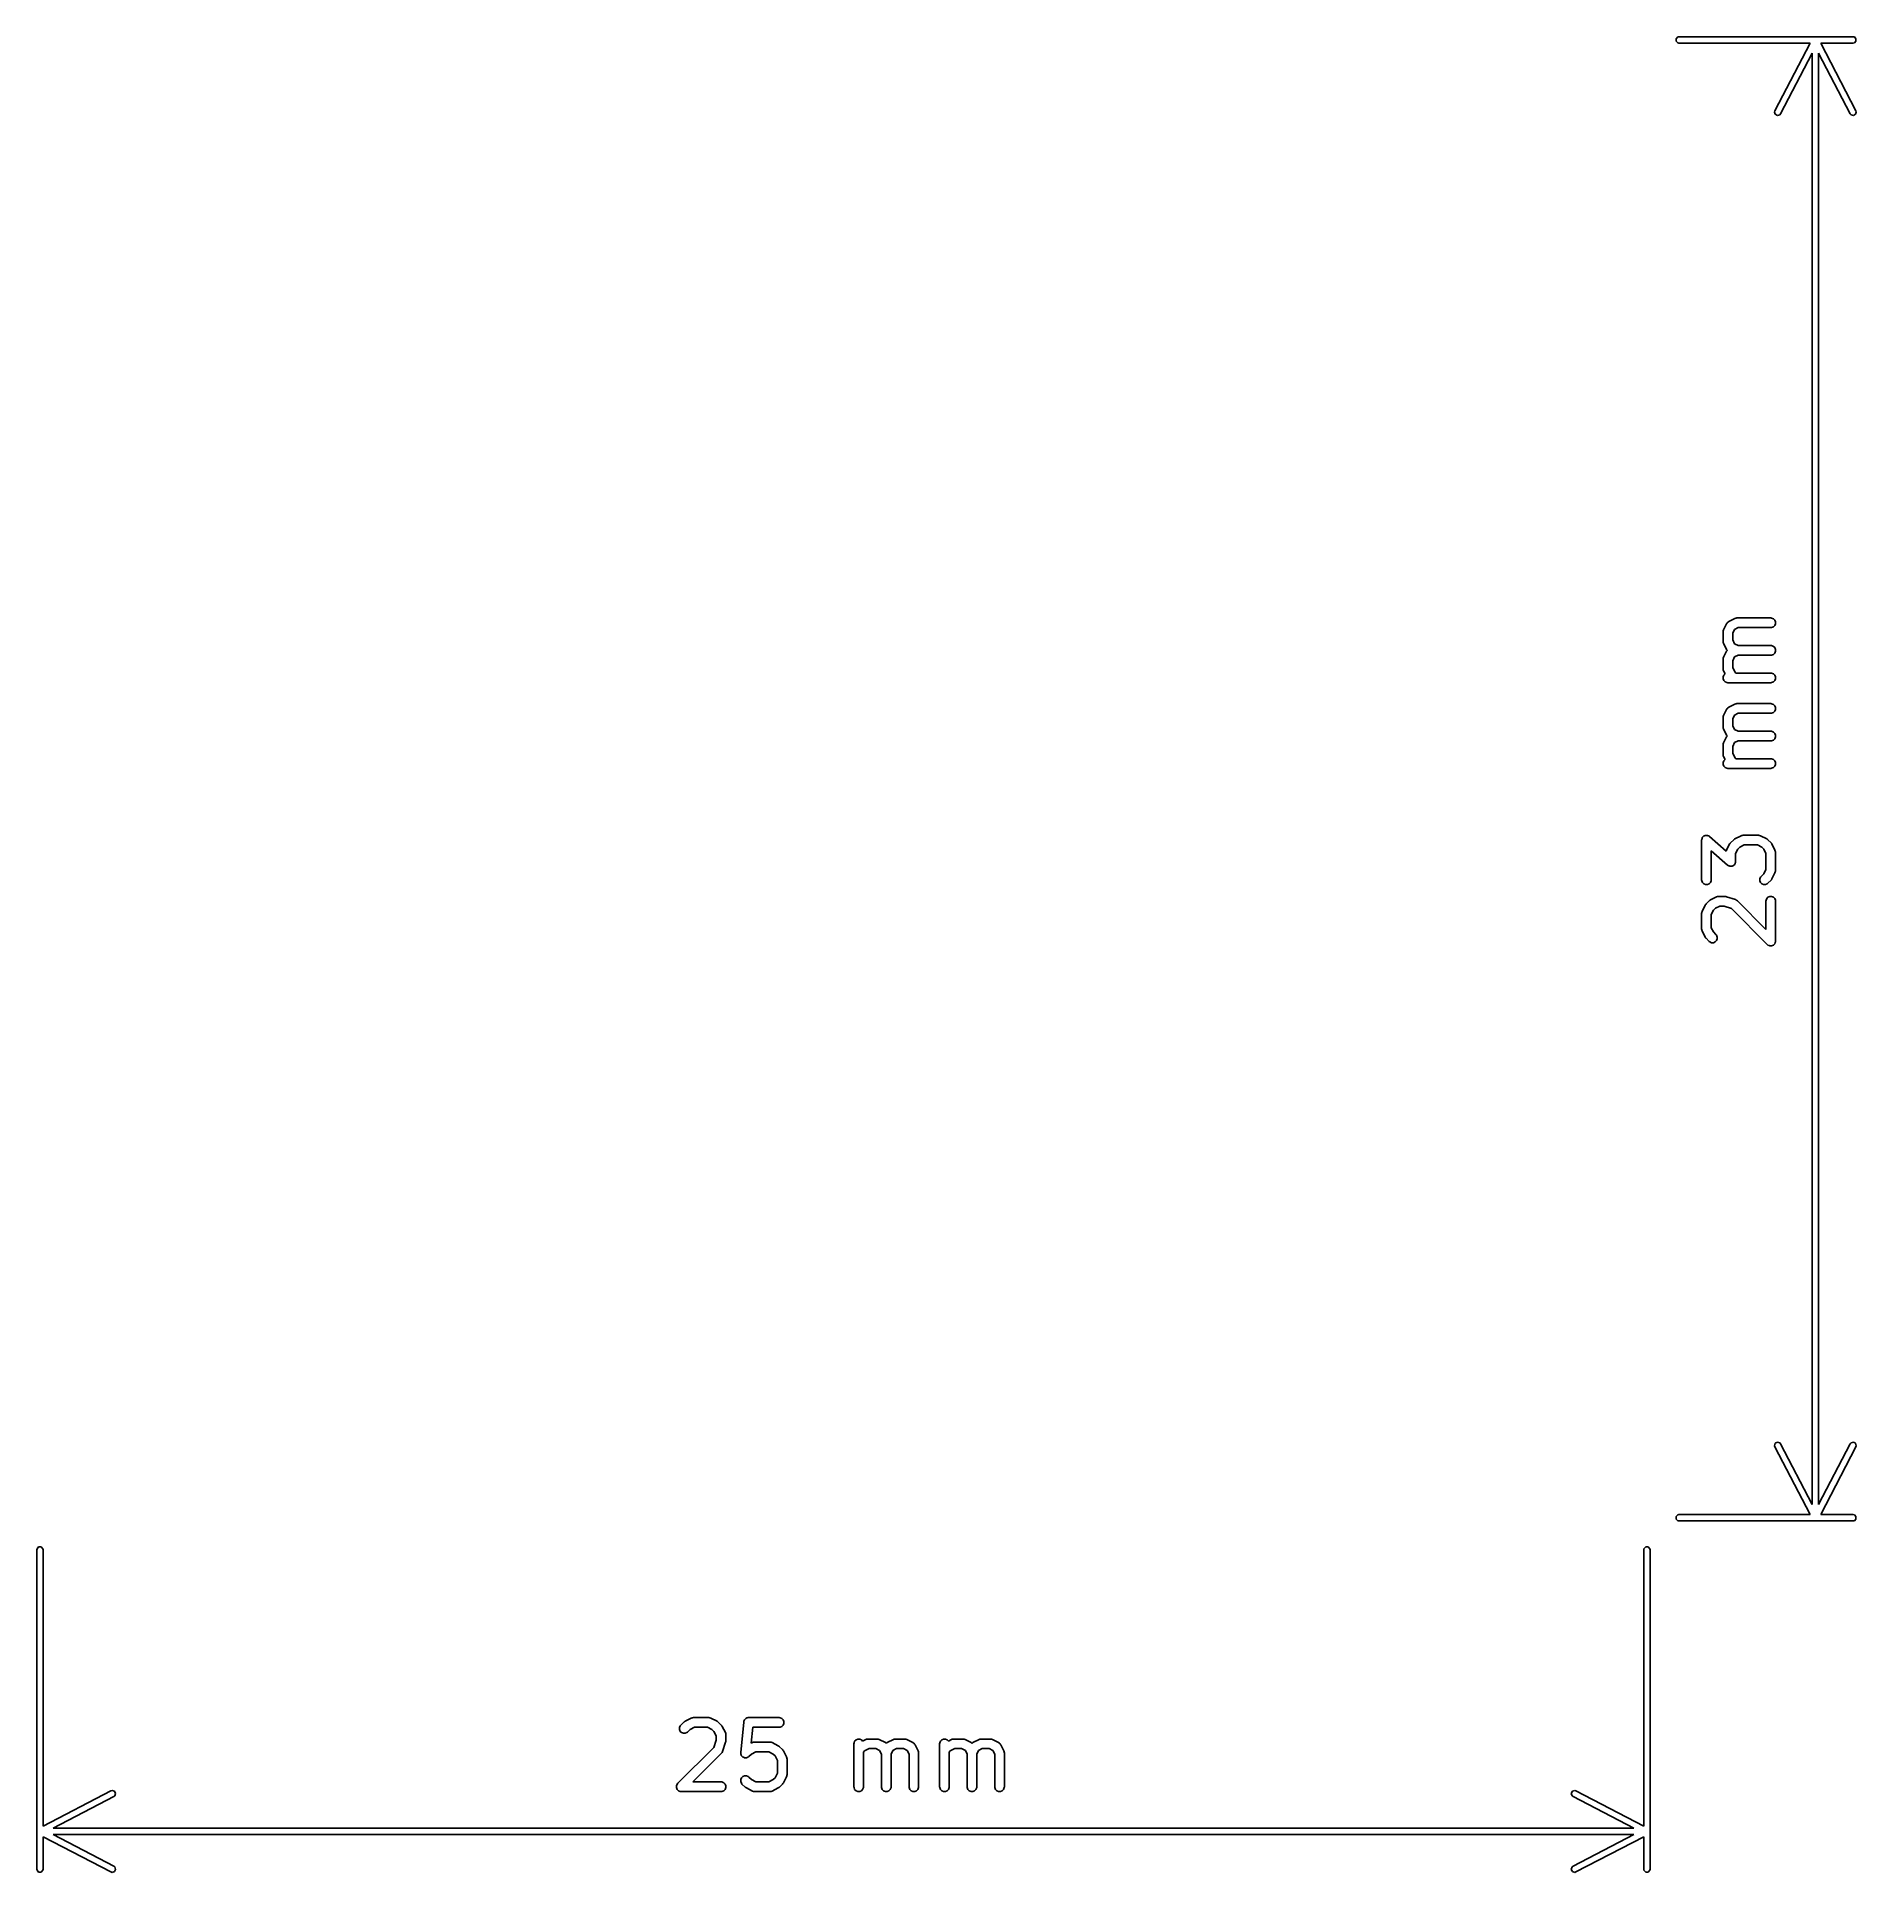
# Model space of a CAD drawing. Extents: x -0.21 to 0.91, y -0.24 to 0.89.
import ezdxf

# ---------------------------------------------------------------- set-up
doc = ezdxf.new("R2010")
doc.units = 0
doc.header["$MEASUREMENT"] = 0
doc.layers.add('BLACK', color=7, linetype='CONTINUOUS')

msp = doc.modelspace()

# ---------------------------------------------------------------- linework, layer by layer
at = {"layer": 'BLACK', "linetype": 'CONTINUOUS'}
for p, q in [((0.7962, 0.8838), (0.7973, 0.8849)), ((0.7962, 0.8823), (0.7962, 0.8838)), ((0.7973, 0.8813), (0.7962, 0.8823)), ((0.7973, 0.8849), (0.798, 0.885)), ((0.798, 0.8811), (0.7973, 0.8813)), ((0.798, 0.885), (0.9046, 0.885)), ((0.8783, 0.8811), (0.798, 0.8811)), ((0.8567, 0.8396), (0.8783, 0.8811)), ((0.9046, 0.8811), (0.8848, 0.8811)), ((0.8848, 0.8811), (0.9064, 0.8396)), ((0.9046, 0.885), (0.9054, 0.8849)), ((0.9054, 0.8813), (0.9046, 0.8811)), ((0.9054, 0.8849), (0.9064, 0.8838)), ((0.9064, 0.8823), (0.9054, 0.8813)), ((0.9064, 0.8838), (0.9064, 0.8823)), ((0.8796, 0.875), (0.8602, 0.8378)), ((0.8796, -0.0144), (0.8796, 0.875)), ((0.9029, 0.8378), (0.8835, 0.875)), ((0.8835, 0.875), (0.8835, -0.0144)), ((0.8565, 0.8389), (0.8567, 0.8396)), ((0.8569, 0.8375), (0.8565, 0.8389)), ((0.8583, 0.8368), (0.8569, 0.8375)), ((0.8597, 0.8372), (0.8583, 0.8368)), ((0.8602, 0.8378), (0.8597, 0.8372)), ((0.9034, 0.8372), (0.9029, 0.8378)), ((0.9048, 0.8368), (0.9034, 0.8372)), ((0.9061, 0.8375), (0.9048, 0.8368)), ((0.9066, 0.8389), (0.9061, 0.8375)), ((0.9064, 0.8396), (0.9066, 0.8389)), ((0.8322, 0.5286), (0.8328, 0.5288)), ((0.8328, 0.5288), (0.8329, 0.5288)), ((0.8329, 0.5288), (0.833, 0.5288)), ((0.833, 0.5288), (0.8335, 0.5289)), ((0.8335, 0.5289), (0.8542, 0.5289)), ((0.8542, 0.5289), (0.8547, 0.5288)), ((0.8547, 0.5288), (0.8558, 0.5284)), ((0.825, 0.5209), (0.8251, 0.521)), ((0.825, 0.5203), (0.825, 0.5209)), ((0.825, 0.5147), (0.825, 0.5203)), ((0.8251, 0.5211), (0.8253, 0.5216)), ((0.8251, 0.521), (0.8251, 0.5211)), ((0.8253, 0.5216), (0.8272, 0.5254)), ((0.8272, 0.5255), (0.8273, 0.5256)), ((0.8272, 0.5254), (0.8272, 0.5255)), ((0.8272, 0.5255), (0.8272, 0.5255)), ((0.8273, 0.5256), (0.8275, 0.5259)), ((0.8275, 0.5259), (0.8277, 0.5261)), ((0.8277, 0.5261), (0.828, 0.5264)), ((0.828, 0.5264), (0.8283, 0.5266)), ((0.8283, 0.5266), (0.8283, 0.5266)), ((0.8283, 0.5266), (0.8284, 0.5266)), ((0.8284, 0.5266), (0.8285, 0.5267)), ((0.8285, 0.5267), (0.8322, 0.5286)), ((0.832, 0.5219), (0.8309, 0.5196)), ((0.8309, 0.5196), (0.8309, 0.5154)), ((0.8342, 0.523), (0.832, 0.5219)), ((0.8542, 0.523), (0.8342, 0.523)), ((0.8547, 0.523), (0.8542, 0.523)), ((0.8558, 0.5235), (0.8547, 0.523)), ((0.8558, 0.5284), (0.8566, 0.5276)), ((0.8566, 0.5243), (0.8558, 0.5235)), ((0.8566, 0.5276), (0.8571, 0.5265)), ((0.8571, 0.5254), (0.8566, 0.5243)), ((0.8571, 0.5265), (0.8571, 0.5254)), ((0.825, 0.5141), (0.825, 0.5147)), ((0.8251, 0.514), (0.825, 0.5141)), ((0.8251, 0.5139), (0.8251, 0.514)), ((0.8253, 0.5134), (0.8251, 0.5139)), ((0.8272, 0.5096), (0.8253, 0.5134)), ((0.8253, 0.5048), (0.8272, 0.5085)), ((0.8272, 0.5095), (0.8272, 0.5096)), ((0.8273, 0.5094), (0.8272, 0.5095)), ((0.8272, 0.5095), (0.8272, 0.5095)), ((0.8272, 0.5086), (0.8273, 0.5087)), ((0.8272, 0.5085), (0.8272, 0.5086)), ((0.8272, 0.5086), (0.8272, 0.5086)), ((0.8275, 0.5091), (0.8273, 0.5094)), ((0.8273, 0.5087), (0.8275, 0.509)), ((0.8275, 0.509), (0.8275, 0.5091)), ((0.8275, 0.5091), (0.8275, 0.5091)), ((0.8309, 0.5154), (0.832, 0.5131)), ((0.832, 0.5131), (0.8342, 0.512)), ((0.8342, 0.512), (0.8542, 0.512)), ((0.8542, 0.512), (0.8547, 0.512)), ((0.8547, 0.5062), (0.8542, 0.5061)), ((0.8547, 0.512), (0.8558, 0.5115)), ((0.8558, 0.5066), (0.8547, 0.5062)), ((0.8558, 0.5115), (0.8566, 0.5107)), ((0.8566, 0.5074), (0.8558, 0.5066)), ((0.8566, 0.5107), (0.8571, 0.5096)), ((0.8571, 0.5085), (0.8566, 0.5074)), ((0.8571, 0.5096), (0.8571, 0.5085)), ((0.825, 0.504), (0.8251, 0.5041)), ((0.825, 0.5034), (0.825, 0.504)), ((0.825, 0.4978), (0.825, 0.5034)), ((0.825, 0.4972), (0.825, 0.4978)), ((0.8251, 0.4971), (0.825, 0.4972)), ((0.8251, 0.5042), (0.8253, 0.5048)), ((0.8251, 0.5041), (0.8251, 0.5042)), ((0.8251, 0.497), (0.8251, 0.4971)), ((0.8253, 0.4965), (0.8251, 0.497)), ((0.8262, 0.4946), (0.8253, 0.4965)), ((0.832, 0.505), (0.8309, 0.5027)), ((0.8309, 0.5027), (0.8309, 0.4985)), ((0.8309, 0.4985), (0.8322, 0.4958)), ((0.8342, 0.5061), (0.832, 0.505)), ((0.8322, 0.4958), (0.8329, 0.4951)), ((0.8329, 0.4951), (0.8542, 0.4951)), ((0.8542, 0.5061), (0.8342, 0.5061)), ((0.8542, 0.4951), (0.8547, 0.4951)), ((0.8547, 0.4951), (0.8558, 0.4946)), ((0.825, 0.4928), (0.8255, 0.4938)), ((0.825, 0.4916), (0.825, 0.4928)), ((0.8255, 0.4905), (0.825, 0.4916)), ((0.8255, 0.4938), (0.8262, 0.4946)), ((0.8263, 0.4897), (0.8255, 0.4905)), ((0.8273, 0.4893), (0.8263, 0.4897)), ((0.8279, 0.4892), (0.8273, 0.4893)), ((0.8542, 0.4892), (0.8279, 0.4892)), ((0.8547, 0.4893), (0.8542, 0.4892)), ((0.8558, 0.4897), (0.8547, 0.4893)), ((0.8558, 0.4946), (0.8566, 0.4938)), ((0.8566, 0.4905), (0.8558, 0.4897)), ((0.8566, 0.4938), (0.8571, 0.4928)), ((0.8571, 0.4916), (0.8566, 0.4905)), ((0.8571, 0.4928), (0.8571, 0.4916)), ((0.8253, 0.4691), (0.8272, 0.4729)), ((0.8272, 0.473), (0.8273, 0.4731)), ((0.8272, 0.4729), (0.8272, 0.473)), ((0.8272, 0.473), (0.8272, 0.473)), ((0.8273, 0.4731), (0.8275, 0.4734)), ((0.8275, 0.4734), (0.8277, 0.4736)), ((0.8277, 0.4736), (0.828, 0.4739)), ((0.828, 0.4739), (0.8283, 0.4741)), ((0.8283, 0.4741), (0.8283, 0.4741)), ((0.8283, 0.4741), (0.8284, 0.4741)), ((0.8284, 0.4741), (0.8285, 0.4742)), ((0.8285, 0.4742), (0.8322, 0.4761)), ((0.8322, 0.4761), (0.8328, 0.4763)), ((0.8328, 0.4763), (0.8329, 0.4763)), ((0.8329, 0.4763), (0.833, 0.4763)), ((0.833, 0.4763), (0.8335, 0.4764)), ((0.8335, 0.4764), (0.8542, 0.4764)), ((0.8542, 0.4764), (0.8547, 0.4763)), ((0.8547, 0.4763), (0.8558, 0.4759)), ((0.8558, 0.4759), (0.8566, 0.4751)), ((0.8566, 0.4751), (0.8571, 0.474)), ((0.8571, 0.4729), (0.8566, 0.4718)), ((0.8571, 0.474), (0.8571, 0.4729)), ((0.825, 0.4684), (0.8251, 0.4685)), ((0.825, 0.4678), (0.825, 0.4684)), ((0.825, 0.4622), (0.825, 0.4678)), ((0.825, 0.4616), (0.825, 0.4622)), ((0.8251, 0.4615), (0.825, 0.4616)), ((0.8251, 0.4686), (0.8253, 0.4691)), ((0.8251, 0.4685), (0.8251, 0.4686)), ((0.8251, 0.4614), (0.8251, 0.4615)), ((0.8253, 0.4609), (0.8251, 0.4614)), ((0.832, 0.4694), (0.8309, 0.4671)), ((0.8309, 0.4671), (0.8309, 0.4629)), ((0.8309, 0.4629), (0.832, 0.4606)), ((0.8342, 0.4705), (0.832, 0.4694)), ((0.8542, 0.4705), (0.8342, 0.4705)), ((0.8547, 0.4705), (0.8542, 0.4705)), ((0.8558, 0.471), (0.8547, 0.4705)), ((0.8566, 0.4718), (0.8558, 0.471)), ((0.825, 0.4515), (0.8251, 0.4516)), ((0.825, 0.4509), (0.825, 0.4515)), ((0.825, 0.4453), (0.825, 0.4509)), ((0.8251, 0.4517), (0.8253, 0.4523)), ((0.8251, 0.4516), (0.8251, 0.4517)), ((0.8272, 0.4571), (0.8253, 0.4609)), ((0.8253, 0.4523), (0.8272, 0.456)), ((0.8272, 0.457), (0.8272, 0.4571)), ((0.8273, 0.4569), (0.8272, 0.457)), ((0.8272, 0.457), (0.8272, 0.457)), ((0.8272, 0.4561), (0.8273, 0.4562)), ((0.8272, 0.456), (0.8272, 0.4561)), ((0.8272, 0.4561), (0.8272, 0.4561)), ((0.8275, 0.4566), (0.8273, 0.4569)), ((0.8273, 0.4562), (0.8275, 0.4565)), ((0.8275, 0.4565), (0.8275, 0.4566)), ((0.8275, 0.4566), (0.8275, 0.4566)), ((0.832, 0.4525), (0.8309, 0.4502)), ((0.8309, 0.4502), (0.8309, 0.446)), ((0.832, 0.4606), (0.8342, 0.4595)), ((0.8342, 0.4536), (0.832, 0.4525)), ((0.8342, 0.4595), (0.8542, 0.4595)), ((0.8542, 0.4536), (0.8342, 0.4536)), ((0.8542, 0.4595), (0.8547, 0.4595)), ((0.8547, 0.4537), (0.8542, 0.4536)), ((0.8547, 0.4595), (0.8558, 0.459)), ((0.8558, 0.4541), (0.8547, 0.4537)), ((0.8558, 0.459), (0.8566, 0.4582)), ((0.8566, 0.4549), (0.8558, 0.4541)), ((0.8566, 0.4582), (0.8571, 0.4571)), ((0.8571, 0.456), (0.8566, 0.4549)), ((0.8571, 0.4571), (0.8571, 0.456)), ((0.825, 0.4447), (0.825, 0.4453)), ((0.8251, 0.4446), (0.825, 0.4447)), ((0.825, 0.4403), (0.8255, 0.4413)), ((0.825, 0.4391), (0.825, 0.4403)), ((0.8255, 0.438), (0.825, 0.4391)), ((0.8251, 0.4445), (0.8251, 0.4446)), ((0.8253, 0.444), (0.8251, 0.4445)), ((0.8262, 0.4421), (0.8253, 0.444)), ((0.8255, 0.4413), (0.8262, 0.4421)), ((0.8309, 0.446), (0.8322, 0.4433)), ((0.8322, 0.4433), (0.8329, 0.4426)), ((0.8329, 0.4426), (0.8542, 0.4426)), ((0.8542, 0.4426), (0.8547, 0.4426)), ((0.8547, 0.4426), (0.8558, 0.4421)), ((0.8558, 0.4421), (0.8566, 0.4413)), ((0.8566, 0.4413), (0.8571, 0.4403)), ((0.8571, 0.4391), (0.8566, 0.438)), ((0.8571, 0.4403), (0.8571, 0.4391)), ((0.8263, 0.4372), (0.8255, 0.438)), ((0.8273, 0.4368), (0.8263, 0.4372)), ((0.8279, 0.4367), (0.8273, 0.4368)), ((0.8542, 0.4367), (0.8279, 0.4367)), ((0.8547, 0.4368), (0.8542, 0.4367)), ((0.8558, 0.4372), (0.8547, 0.4368)), ((0.8566, 0.438), (0.8558, 0.4372)), ((0.8119, 0.3934), (0.8121, 0.3938)), ((0.8121, 0.3938), (0.8122, 0.3943)), ((0.8122, 0.3943), (0.8123, 0.3944)), ((0.8123, 0.3945), (0.8127, 0.3948)), ((0.8123, 0.3944), (0.8123, 0.3945)), ((0.8127, 0.3948), (0.813, 0.3952)), ((0.813, 0.3952), (0.8131, 0.3952)), ((0.8131, 0.3952), (0.8132, 0.3953)), ((0.8132, 0.3953), (0.8136, 0.3955)), ((0.8136, 0.3955), (0.814, 0.3957)), ((0.814, 0.3957), (0.8141, 0.3957)), ((0.8141, 0.3957), (0.8142, 0.3957)), ((0.8142, 0.3957), (0.8147, 0.3957)), ((0.8147, 0.3957), (0.8152, 0.3957)), ((0.8152, 0.3957), (0.8153, 0.3957)), ((0.8153, 0.3957), (0.8154, 0.3957)), ((0.8154, 0.3957), (0.8158, 0.3955)), ((0.8158, 0.3955), (0.8163, 0.3954)), ((0.8163, 0.3954), (0.8164, 0.3953)), ((0.8164, 0.3953), (0.8164, 0.3953)), ((0.8164, 0.3953), (0.8165, 0.3952)), ((0.8165, 0.3952), (0.8167, 0.395)), ((0.8167, 0.395), (0.8269, 0.3861)), ((0.8322, 0.3936), (0.836, 0.3955)), ((0.836, 0.3955), (0.8365, 0.3957)), ((0.8365, 0.3957), (0.8366, 0.3957)), ((0.8366, 0.3957), (0.8367, 0.3957)), ((0.8367, 0.3957), (0.8373, 0.3958)), ((0.8373, 0.3958), (0.8467, 0.3958)), ((0.8467, 0.3958), (0.8472, 0.3957)), ((0.8472, 0.3957), (0.8473, 0.3957)), ((0.8473, 0.3957), (0.8474, 0.3957)), ((0.8474, 0.3957), (0.848, 0.3955)), ((0.848, 0.3955), (0.8517, 0.3936)), ((0.8118, 0.3928), (0.8119, 0.3931)), ((0.8118, 0.3684), (0.8118, 0.3928)), ((0.8119, 0.3933), (0.8119, 0.3934)), ((0.8119, 0.3932), (0.8119, 0.3933)), ((0.8119, 0.3931), (0.8119, 0.3932)), ((0.8278, 0.3775), (0.8177, 0.3863)), ((0.8177, 0.3863), (0.8177, 0.3684)), ((0.8269, 0.3861), (0.8272, 0.3866)), ((0.8272, 0.3866), (0.829, 0.3904)), ((0.829, 0.3904), (0.8292, 0.3906)), ((0.8292, 0.3907), (0.8293, 0.3908)), ((0.8292, 0.3906), (0.8292, 0.3907)), ((0.8293, 0.3908), (0.8293, 0.3909)), ((0.8293, 0.3909), (0.8294, 0.3909)), ((0.8294, 0.3909), (0.8296, 0.3912)), ((0.8296, 0.3912), (0.8315, 0.393)), ((0.8315, 0.393), (0.8317, 0.3932)), ((0.8317, 0.3932), (0.8317, 0.3933)), ((0.8317, 0.3933), (0.8318, 0.3933)), ((0.8318, 0.3933), (0.8319, 0.3934)), ((0.8319, 0.3934), (0.832, 0.3934)), ((0.832, 0.3934), (0.8322, 0.3936)), ((0.8341, 0.3873), (0.8327, 0.3846)), ((0.8327, 0.3846), (0.8327, 0.3797)), ((0.8353, 0.3885), (0.8341, 0.3873)), ((0.838, 0.3899), (0.8353, 0.3885)), ((0.846, 0.3899), (0.838, 0.3899)), ((0.8487, 0.3885), (0.846, 0.3899)), ((0.8499, 0.3873), (0.8487, 0.3885)), ((0.8512, 0.3846), (0.8499, 0.3873)), ((0.8512, 0.3748), (0.8512, 0.3846)), ((0.8517, 0.3936), (0.852, 0.3934)), ((0.852, 0.3934), (0.8521, 0.3934)), ((0.8521, 0.3934), (0.8521, 0.3933)), ((0.8521, 0.3933), (0.8522, 0.3933)), ((0.8522, 0.3933), (0.8523, 0.3932)), ((0.8523, 0.3932), (0.8525, 0.393)), ((0.8525, 0.393), (0.8544, 0.3912)), ((0.8544, 0.3912), (0.8546, 0.3909)), ((0.8546, 0.3909), (0.8546, 0.3909)), ((0.8546, 0.3909), (0.8547, 0.3908)), ((0.8547, 0.3908), (0.8547, 0.3907)), ((0.8547, 0.3907), (0.8548, 0.3906)), ((0.8548, 0.3906), (0.8549, 0.3904)), ((0.8549, 0.3904), (0.8568, 0.3866)), ((0.8568, 0.3866), (0.857, 0.3861)), ((0.857, 0.3861), (0.857, 0.386)), ((0.857, 0.386), (0.8571, 0.3859)), ((0.8571, 0.3859), (0.8571, 0.3853)), ((0.8571, 0.3853), (0.8571, 0.3741)), ((0.8281, 0.3773), (0.8278, 0.3775)), ((0.8282, 0.3772), (0.8281, 0.3773)), ((0.8283, 0.3771), (0.8282, 0.3772)), ((0.8282, 0.3772), (0.8282, 0.3772)), ((0.8288, 0.377), (0.8283, 0.3771)), ((0.8292, 0.3768), (0.8288, 0.377)), ((0.8293, 0.3768), (0.8292, 0.3768)), ((0.8294, 0.3768), (0.8293, 0.3768)), ((0.8299, 0.3768), (0.8294, 0.3768)), ((0.8304, 0.3768), (0.8299, 0.3768)), ((0.8305, 0.3768), (0.8304, 0.3768)), ((0.8306, 0.3768), (0.8305, 0.3768)), ((0.831, 0.3771), (0.8306, 0.3768)), ((0.8314, 0.3772), (0.831, 0.3771)), ((0.8315, 0.3773), (0.8314, 0.3772)), ((0.8316, 0.3774), (0.8315, 0.3773)), ((0.8319, 0.3777), (0.8316, 0.3774)), ((0.8322, 0.3781), (0.8319, 0.3777)), ((0.8323, 0.3781), (0.8322, 0.3781)), ((0.8324, 0.3782), (0.8323, 0.3781)), ((0.8325, 0.3787), (0.8324, 0.3782)), ((0.8327, 0.3791), (0.8325, 0.3787)), ((0.8327, 0.3797), (0.8327, 0.3794)), ((0.8327, 0.3794), (0.8327, 0.3793)), ((0.8327, 0.3793), (0.8327, 0.3793)), ((0.8327, 0.3793), (0.8327, 0.3791)), ((0.8483, 0.3705), (0.8499, 0.3721)), ((0.8499, 0.3721), (0.8512, 0.3748)), ((0.8568, 0.3728), (0.8549, 0.369)), ((0.857, 0.3733), (0.8568, 0.3728)), ((0.8571, 0.3735), (0.857, 0.3734)), ((0.857, 0.3734), (0.857, 0.3733)), ((0.8571, 0.3741), (0.8571, 0.3735)), ((0.8119, 0.3679), (0.8118, 0.3684)), ((0.8123, 0.3668), (0.8119, 0.3679)), ((0.8132, 0.366), (0.8123, 0.3668)), ((0.8142, 0.3656), (0.8132, 0.366)), ((0.8154, 0.3656), (0.8142, 0.3656)), ((0.8164, 0.366), (0.8154, 0.3656)), ((0.8173, 0.3668), (0.8164, 0.366)), ((0.8177, 0.3679), (0.8173, 0.3668)), ((0.8177, 0.3684), (0.8177, 0.3679)), ((0.8475, 0.369), (0.848, 0.3701)), ((0.8475, 0.3679), (0.8475, 0.369)), ((0.848, 0.3668), (0.8475, 0.3679)), ((0.848, 0.3701), (0.8483, 0.3705)), ((0.8488, 0.366), (0.848, 0.3668)), ((0.8498, 0.3656), (0.8488, 0.366)), ((0.851, 0.3656), (0.8498, 0.3656)), ((0.8521, 0.366), (0.851, 0.3656)), ((0.8525, 0.3664), (0.8521, 0.366)), ((0.8544, 0.3682), (0.8525, 0.3664)), ((0.8546, 0.3685), (0.8544, 0.3682)), ((0.8547, 0.3686), (0.8546, 0.3685)), ((0.8546, 0.3685), (0.8546, 0.3685)), ((0.8548, 0.3688), (0.8547, 0.3687)), ((0.8547, 0.3687), (0.8547, 0.3686)), ((0.8549, 0.369), (0.8548, 0.3688)), ((0.8119, 0.3486), (0.8122, 0.3491)), ((0.8122, 0.3491), (0.814, 0.3529)), ((0.814, 0.3529), (0.8142, 0.3531)), ((0.8142, 0.3532), (0.8143, 0.3533)), ((0.8142, 0.3531), (0.8142, 0.3532)), ((0.8143, 0.3533), (0.8143, 0.3534)), ((0.8143, 0.3534), (0.8144, 0.3534)), ((0.8144, 0.3534), (0.8146, 0.3537)), ((0.8146, 0.3537), (0.8165, 0.3555)), ((0.8165, 0.3555), (0.8167, 0.3557)), ((0.8167, 0.3557), (0.8167, 0.3558)), ((0.8167, 0.3558), (0.8168, 0.3558)), ((0.8168, 0.3558), (0.8169, 0.3559)), ((0.8169, 0.3559), (0.817, 0.3559)), ((0.817, 0.3559), (0.8172, 0.3561)), ((0.8172, 0.3561), (0.821, 0.358)), ((0.8191, 0.3498), (0.8177, 0.3471)), ((0.8203, 0.351), (0.8191, 0.3498)), ((0.823, 0.3524), (0.8203, 0.351)), ((0.821, 0.358), (0.8215, 0.3582)), ((0.8215, 0.3582), (0.8216, 0.3582)), ((0.8216, 0.3582), (0.8217, 0.3582)), ((0.8217, 0.3582), (0.8223, 0.3583)), ((0.8223, 0.3583), (0.826, 0.3583)), ((0.8256, 0.3524), (0.823, 0.3524)), ((0.8301, 0.3509), (0.8256, 0.3524)), ((0.826, 0.3583), (0.8263, 0.3582)), ((0.8263, 0.3582), (0.8264, 0.3583)), ((0.8264, 0.3583), (0.8265, 0.3582)), ((0.8265, 0.3582), (0.8266, 0.3582)), ((0.8266, 0.3582), (0.8267, 0.3582)), ((0.8267, 0.3582), (0.827, 0.3581)), ((0.827, 0.3581), (0.8326, 0.3563)), ((0.8521, 0.3289), (0.8301, 0.3509)), ((0.8326, 0.3563), (0.8331, 0.356)), ((0.8331, 0.356), (0.8332, 0.3559)), ((0.8332, 0.3559), (0.8333, 0.3559)), ((0.8333, 0.3559), (0.8338, 0.3555)), ((0.8338, 0.3555), (0.8512, 0.3381)), ((0.8512, 0.3553), (0.8513, 0.3559)), ((0.8512, 0.3381), (0.8512, 0.3553)), ((0.8513, 0.3559), (0.8517, 0.357)), ((0.8517, 0.357), (0.8525, 0.3578)), ((0.8525, 0.3578), (0.8536, 0.3582)), ((0.8536, 0.3582), (0.8547, 0.3582)), ((0.8547, 0.3582), (0.8558, 0.3578)), ((0.8558, 0.3578), (0.8566, 0.357)), ((0.8566, 0.357), (0.8571, 0.3559)), ((0.8571, 0.3559), (0.8571, 0.3553)), ((0.8571, 0.3553), (0.8571, 0.331)), ((0.8118, 0.3478), (0.8119, 0.3484)), ((0.8118, 0.3385), (0.8118, 0.3478)), ((0.8119, 0.3379), (0.8118, 0.3385)), ((0.8119, 0.3485), (0.8119, 0.3486)), ((0.8119, 0.3484), (0.8119, 0.3485)), ((0.8119, 0.3378), (0.8119, 0.3379)), ((0.8119, 0.3377), (0.8119, 0.3378)), ((0.8122, 0.3371), (0.8119, 0.3377)), ((0.8177, 0.3471), (0.8177, 0.3391)), ((0.8177, 0.3391), (0.8191, 0.3365)), ((0.814, 0.3334), (0.8122, 0.3371)), ((0.8142, 0.3331), (0.814, 0.3334)), ((0.8143, 0.333), (0.8142, 0.3331)), ((0.8142, 0.3331), (0.8142, 0.3331)), ((0.8143, 0.3329), (0.8143, 0.333)), ((0.8144, 0.3328), (0.8143, 0.3329)), ((0.8146, 0.3326), (0.8144, 0.3328)), ((0.8165, 0.3307), (0.8146, 0.3326)), ((0.8169, 0.3304), (0.8165, 0.3307)), ((0.818, 0.3299), (0.8169, 0.3304)), ((0.8191, 0.3299), (0.818, 0.3299)), ((0.8191, 0.3365), (0.8206, 0.3349)), ((0.8202, 0.3304), (0.8191, 0.3299)), ((0.821, 0.3312), (0.8202, 0.3304)), ((0.8206, 0.3349), (0.821, 0.3345)), ((0.821, 0.3345), (0.8214, 0.3334)), ((0.8214, 0.3323), (0.821, 0.3312)), ((0.8214, 0.3334), (0.8214, 0.3323)), ((0.8525, 0.3285), (0.8521, 0.3289)), ((0.8533, 0.3282), (0.8525, 0.3285)), ((0.8536, 0.3281), (0.8533, 0.3282)), ((0.8547, 0.3281), (0.8536, 0.3281)), ((0.8536, 0.3281), (0.8536, 0.3281)), ((0.8558, 0.3285), (0.8547, 0.3281)), ((0.8566, 0.3293), (0.8558, 0.3285)), ((0.8569, 0.3301), (0.8566, 0.3293)), ((0.8571, 0.3304), (0.8569, 0.3301)), ((0.8571, 0.331), (0.8571, 0.3304)), ((0.8565, 0.0217), (0.8569, 0.0232)), ((0.8569, 0.0232), (0.8583, 0.0239)), ((0.8583, 0.0239), (0.8597, 0.0234)), ((0.8597, 0.0234), (0.8602, 0.0228)), ((0.8602, 0.0228), (0.8796, -0.0144)), ((0.8835, -0.0144), (0.9029, 0.0228)), ((0.9029, 0.0228), (0.9034, 0.0234)), ((0.9034, 0.0234), (0.9048, 0.0239)), ((0.9048, 0.0239), (0.9061, 0.0232)), ((0.9061, 0.0232), (0.9066, 0.0217)), ((0.8567, 0.021), (0.8565, 0.0217)), ((0.8783, -0.0205), (0.8567, 0.021)), ((0.9064, 0.021), (0.8848, -0.0205)), ((0.9066, 0.0217), (0.9064, 0.021)), ((0.7962, -0.0217), (0.7973, -0.0206)), ((0.7962, -0.0232), (0.7962, -0.0217)), ((0.7973, -0.0206), (0.798, -0.0205)), ((0.798, -0.0205), (0.8783, -0.0205)), ((0.8848, -0.0205), (0.9046, -0.0205)), ((0.9046, -0.0205), (0.9054, -0.0206)), ((0.9054, -0.0206), (0.9064, -0.0217)), ((0.9064, -0.0217), (0.9064, -0.0232)), ((0.7973, -0.0243), (0.7962, -0.0232)), ((0.798, -0.0244), (0.7973, -0.0243)), ((0.9046, -0.0244), (0.798, -0.0244)), ((0.9054, -0.0243), (0.9046, -0.0244)), ((0.9064, -0.0232), (0.9054, -0.0243)), ((-0.2079, -0.0421), (-0.2077, -0.0414)), ((-0.2079, -0.2377), (-0.2079, -0.0421)), ((-0.2077, -0.0414), (-0.2067, -0.0403)), ((-0.2067, -0.0403), (-0.2052, -0.0403)), ((-0.2052, -0.0403), (-0.2041, -0.0414)), ((-0.2041, -0.0414), (-0.2039, -0.0421)), ((-0.2039, -0.0421), (-0.2039, -0.2114)), ((0.7764, -0.0421), (0.7765, -0.0414)), ((0.7764, -0.2114), (0.7764, -0.0421)), ((0.7765, -0.0414), (0.7776, -0.0403)), ((0.7776, -0.0403), (0.7791, -0.0403)), ((0.7791, -0.0403), (0.7802, -0.0414)), ((0.7802, -0.0414), (0.7803, -0.0421)), ((0.7803, -0.0421), (0.7803, -0.2377)), ((0.1893, -0.1471), (0.193, -0.1452)), ((0.193, -0.1452), (0.1936, -0.145)), ((0.1936, -0.145), (0.1937, -0.145)), ((0.1937, -0.145), (0.1938, -0.145)), ((0.1938, -0.145), (0.1944, -0.1449)), ((0.1944, -0.1449), (0.2037, -0.1449)), ((0.2037, -0.1449), (0.2043, -0.145)), ((0.2043, -0.145), (0.2044, -0.145)), ((0.2044, -0.145), (0.2045, -0.145)), ((0.2045, -0.145), (0.2051, -0.1452)), ((0.2051, -0.1452), (0.2088, -0.1471)), ((0.2256, -0.1462), (0.2258, -0.1461)), ((0.2258, -0.146), (0.2262, -0.1457)), ((0.2258, -0.1461), (0.2258, -0.146)), ((0.2262, -0.1457), (0.2265, -0.1454)), ((0.2265, -0.1454), (0.2266, -0.1454)), ((0.2266, -0.1454), (0.2267, -0.1453)), ((0.2267, -0.1453), (0.2271, -0.1451)), ((0.2271, -0.1451), (0.2275, -0.145)), ((0.2275, -0.145), (0.2277, -0.1449)), ((0.2277, -0.1449), (0.2278, -0.1449)), ((0.2278, -0.1449), (0.2279, -0.1449)), ((0.2279, -0.1449), (0.2281, -0.1449)), ((0.2281, -0.1449), (0.2469, -0.1449)), ((0.2469, -0.1449), (0.2474, -0.145)), ((0.2474, -0.145), (0.2485, -0.1454)), ((0.2485, -0.1454), (0.2493, -0.1462)), ((0.1858, -0.151), (0.1863, -0.15)), ((0.1858, -0.1522), (0.1858, -0.151)), ((0.1863, -0.1533), (0.1858, -0.1522)), ((0.1863, -0.15), (0.1866, -0.1495)), ((0.1871, -0.1541), (0.1863, -0.1533)), ((0.1866, -0.1495), (0.1885, -0.1477)), ((0.1882, -0.1545), (0.1871, -0.1541)), ((0.1893, -0.1545), (0.1882, -0.1545)), ((0.1885, -0.1477), (0.1887, -0.1475)), ((0.1887, -0.1475), (0.1888, -0.1474)), ((0.1888, -0.1474), (0.1889, -0.1474)), ((0.1889, -0.1474), (0.189, -0.1473)), ((0.189, -0.1473), (0.1893, -0.1471)), ((0.189, -0.1473), (0.189, -0.1473)), ((0.1904, -0.1541), (0.1893, -0.1545)), ((0.1908, -0.1537), (0.1904, -0.1541)), ((0.1924, -0.1522), (0.1908, -0.1537)), ((0.1951, -0.1508), (0.1924, -0.1522)), ((0.203, -0.1508), (0.1951, -0.1508)), ((0.2057, -0.1522), (0.203, -0.1508)), ((0.2069, -0.1534), (0.2057, -0.1522)), ((0.2083, -0.1561), (0.2069, -0.1534)), ((0.2083, -0.1586), (0.2083, -0.1561)), ((0.2088, -0.1471), (0.209, -0.1473)), ((0.209, -0.1473), (0.2091, -0.1473)), ((0.2091, -0.1473), (0.2092, -0.1474)), ((0.2092, -0.1474), (0.2093, -0.1474)), ((0.2093, -0.1474), (0.2093, -0.1475)), ((0.2093, -0.1475), (0.2096, -0.1477)), ((0.2096, -0.1477), (0.2114, -0.1495)), ((0.2114, -0.1495), (0.2116, -0.1498)), ((0.2116, -0.1498), (0.2117, -0.1498)), ((0.2117, -0.1498), (0.2117, -0.1499)), ((0.2117, -0.1499), (0.2118, -0.15)), ((0.2118, -0.15), (0.2118, -0.15)), ((0.2118, -0.15), (0.212, -0.1503)), ((0.212, -0.1503), (0.2139, -0.154)), ((0.2139, -0.154), (0.2141, -0.1546)), ((0.2141, -0.1546), (0.2141, -0.1547)), ((0.2141, -0.1547), (0.2141, -0.1548)), ((0.2141, -0.1548), (0.2142, -0.1554)), ((0.2142, -0.1554), (0.2142, -0.1591)), ((0.2233, -0.1663), (0.2252, -0.1476)), ((0.2252, -0.1472), (0.2253, -0.147)), ((0.2252, -0.1473), (0.2252, -0.1472)), ((0.2252, -0.1474), (0.2252, -0.1473)), ((0.2252, -0.1476), (0.2252, -0.1474)), ((0.2253, -0.147), (0.2255, -0.1466)), ((0.2255, -0.1466), (0.2256, -0.1462)), ((0.2308, -0.1508), (0.2298, -0.1606)), ((0.2469, -0.1508), (0.2308, -0.1508)), ((0.2474, -0.1508), (0.2469, -0.1508)), ((0.2485, -0.1503), (0.2474, -0.1508)), ((0.2493, -0.1495), (0.2485, -0.1503)), ((0.2493, -0.1462), (0.2497, -0.1473)), ((0.2497, -0.1484), (0.2493, -0.1495)), ((0.2497, -0.1473), (0.2497, -0.1484)), ((0.1848, -0.1851), (0.2068, -0.1631)), ((0.2114, -0.1668), (0.194, -0.1843)), ((0.2068, -0.1631), (0.2083, -0.1586)), ((0.2118, -0.1664), (0.2114, -0.1668)), ((0.2119, -0.1663), (0.2118, -0.1664)), ((0.2122, -0.1657), (0.2119, -0.1662)), ((0.2119, -0.1662), (0.2119, -0.1663)), ((0.214, -0.16), (0.2122, -0.1657)), ((0.2141, -0.1598), (0.214, -0.16)), ((0.2142, -0.1595), (0.2141, -0.1596)), ((0.2141, -0.1596), (0.2141, -0.1597)), ((0.2141, -0.1597), (0.2141, -0.1598)), ((0.2142, -0.1591), (0.2142, -0.1594)), ((0.2142, -0.1594), (0.2142, -0.1595)), ((0.2233, -0.1669), (0.2233, -0.1663)), ((0.2233, -0.167), (0.2233, -0.1669)), ((0.2233, -0.1672), (0.2233, -0.167)), ((0.2235, -0.1676), (0.2233, -0.1672)), ((0.2236, -0.168), (0.2235, -0.1676)), ((0.2237, -0.1681), (0.2236, -0.168)), ((0.2238, -0.1683), (0.2237, -0.1681)), ((0.2241, -0.1686), (0.2238, -0.1683)), ((0.2244, -0.1689), (0.2241, -0.1686)), ((0.2283, -0.1687), (0.2279, -0.1691)), ((0.2299, -0.1672), (0.2283, -0.1687)), ((0.2298, -0.1606), (0.2305, -0.1602)), ((0.2325, -0.1658), (0.2299, -0.1672)), ((0.2305, -0.1602), (0.2311, -0.16)), ((0.2311, -0.16), (0.2312, -0.16)), ((0.2312, -0.16), (0.2313, -0.16)), ((0.2313, -0.16), (0.2319, -0.1599)), ((0.2319, -0.1599), (0.2412, -0.1599)), ((0.2405, -0.1658), (0.2325, -0.1658)), ((0.2432, -0.1672), (0.2405, -0.1658)), ((0.2412, -0.1599), (0.2418, -0.16)), ((0.2418, -0.16), (0.2419, -0.16)), ((0.2419, -0.16), (0.242, -0.16)), ((0.242, -0.16), (0.2425, -0.1602)), ((0.2425, -0.1602), (0.2463, -0.1621)), ((0.2444, -0.1684), (0.2432, -0.1672)), ((0.2458, -0.1711), (0.2444, -0.1684)), ((0.2463, -0.1621), (0.2465, -0.1623)), ((0.2465, -0.1623), (0.2466, -0.1623)), ((0.2466, -0.1623), (0.2467, -0.1624)), ((0.2467, -0.1624), (0.2468, -0.1624)), ((0.2468, -0.1624), (0.2468, -0.1625)), ((0.2468, -0.1625), (0.2471, -0.1627)), ((0.2471, -0.1627), (0.2489, -0.1645)), ((0.2489, -0.1645), (0.2491, -0.1648)), ((0.2491, -0.1648), (0.2492, -0.1648)), ((0.2492, -0.1648), (0.2492, -0.1649)), ((0.2492, -0.1649), (0.2493, -0.165)), ((0.2493, -0.165), (0.2493, -0.165)), ((0.2493, -0.165), (0.2495, -0.1653)), ((0.2495, -0.1653), (0.2514, -0.169)), ((0.2926, -0.161), (0.2927, -0.1604)), ((0.2926, -0.1872), (0.2926, -0.161)), ((0.2927, -0.1604), (0.2931, -0.1593)), ((0.2931, -0.1593), (0.294, -0.1585)), ((0.294, -0.1585), (0.295, -0.1581)), ((0.295, -0.1581), (0.2962, -0.1581)), ((0.2962, -0.1581), (0.2972, -0.1585)), ((0.2972, -0.1585), (0.298, -0.1593)), ((0.298, -0.1593), (0.2999, -0.1583)), ((0.2992, -0.1653), (0.2985, -0.166)), ((0.2985, -0.166), (0.2985, -0.1872)), ((0.3019, -0.1639), (0.2992, -0.1653)), ((0.2999, -0.1583), (0.3004, -0.1581)), ((0.3004, -0.1581), (0.3005, -0.1581)), ((0.3005, -0.1581), (0.3006, -0.1581)), ((0.3006, -0.1581), (0.3012, -0.158)), ((0.3012, -0.158), (0.3068, -0.158)), ((0.3061, -0.1639), (0.3019, -0.1639)), ((0.3084, -0.1651), (0.3061, -0.1639)), ((0.3068, -0.158), (0.3074, -0.1581)), ((0.3074, -0.1581), (0.3075, -0.1581)), ((0.3075, -0.1581), (0.3076, -0.1581)), ((0.3076, -0.1581), (0.3082, -0.1583)), ((0.3082, -0.1583), (0.3119, -0.1602)), ((0.3095, -0.1673), (0.3084, -0.1651)), ((0.3095, -0.1872), (0.3095, -0.1673)), ((0.3119, -0.1602), (0.312, -0.1603)), ((0.312, -0.1603), (0.3121, -0.1603)), ((0.3121, -0.1603), (0.3121, -0.1603)), ((0.3121, -0.1603), (0.3124, -0.1605)), ((0.3124, -0.1605), (0.3125, -0.1606)), ((0.3125, -0.1605), (0.3128, -0.1603)), ((0.3125, -0.1606), (0.3125, -0.1605)), ((0.3128, -0.1603), (0.3129, -0.1603)), ((0.3129, -0.1603), (0.313, -0.1602)), ((0.3129, -0.1603), (0.3129, -0.1603)), ((0.313, -0.1602), (0.3168, -0.1583)), ((0.3165, -0.1651), (0.3154, -0.1673)), ((0.3154, -0.1673), (0.3154, -0.1872)), ((0.3188, -0.1639), (0.3165, -0.1651)), ((0.3168, -0.1583), (0.3173, -0.1581)), ((0.3173, -0.1581), (0.3174, -0.1581)), ((0.3174, -0.1581), (0.3175, -0.1581)), ((0.3175, -0.1581), (0.3181, -0.158)), ((0.3181, -0.158), (0.3237, -0.158)), ((0.323, -0.1639), (0.3188, -0.1639)), ((0.3253, -0.1651), (0.323, -0.1639)), ((0.3237, -0.158), (0.3243, -0.1581)), ((0.3243, -0.1581), (0.3244, -0.1581)), ((0.3244, -0.1581), (0.3245, -0.1581)), ((0.3245, -0.1581), (0.325, -0.1583)), ((0.325, -0.1583), (0.3288, -0.1602)), ((0.3264, -0.1673), (0.3253, -0.1651)), ((0.3264, -0.1872), (0.3264, -0.1673)), ((0.3288, -0.1602), (0.3289, -0.1603)), ((0.3289, -0.1603), (0.3289, -0.1603)), ((0.3289, -0.1603), (0.329, -0.1603)), ((0.329, -0.1603), (0.3293, -0.1605)), ((0.3293, -0.1605), (0.3295, -0.1608)), ((0.3295, -0.1608), (0.3298, -0.1611)), ((0.3298, -0.1611), (0.33, -0.1613)), ((0.33, -0.1613), (0.33, -0.1614)), ((0.33, -0.1614), (0.33, -0.1614)), ((0.33, -0.1614), (0.3301, -0.1615)), ((0.3301, -0.1615), (0.332, -0.1653)), ((0.332, -0.1653), (0.3322, -0.1658)), ((0.3322, -0.1658), (0.3322, -0.1659)), ((0.3322, -0.1659), (0.3322, -0.166)), ((0.3322, -0.166), (0.3323, -0.1666)), ((0.3323, -0.1666), (0.3323, -0.1872)), ((0.3451, -0.161), (0.3452, -0.1604)), ((0.3451, -0.1872), (0.3451, -0.161)), ((0.3452, -0.1604), (0.3456, -0.1593)), ((0.3456, -0.1593), (0.3464, -0.1585)), ((0.3464, -0.1585), (0.3475, -0.1581)), ((0.3475, -0.1581), (0.3487, -0.1581)), ((0.3487, -0.1581), (0.3497, -0.1585)), ((0.3497, -0.1585), (0.3505, -0.1593)), ((0.3505, -0.1593), (0.3524, -0.1583)), ((0.3517, -0.1653), (0.351, -0.166)), ((0.351, -0.166), (0.351, -0.1872)), ((0.3544, -0.1639), (0.3517, -0.1653)), ((0.3524, -0.1583), (0.3529, -0.1581)), ((0.3529, -0.1581), (0.353, -0.1581)), ((0.353, -0.1581), (0.3531, -0.1581)), ((0.3531, -0.1581), (0.3537, -0.158)), ((0.3537, -0.158), (0.3593, -0.158)), ((0.3586, -0.1639), (0.3544, -0.1639)), ((0.3609, -0.1651), (0.3586, -0.1639)), ((0.3593, -0.158), (0.3599, -0.1581)), ((0.3599, -0.1581), (0.36, -0.1581)), ((0.36, -0.1581), (0.3601, -0.1581)), ((0.3601, -0.1581), (0.3607, -0.1583)), ((0.3607, -0.1583), (0.3644, -0.1602)), ((0.362, -0.1673), (0.3609, -0.1651)), ((0.362, -0.1872), (0.362, -0.1673)), ((0.3644, -0.1602), (0.3645, -0.1603)), ((0.3645, -0.1603), (0.3645, -0.1603)), ((0.3645, -0.1603), (0.3646, -0.1603)), ((0.3646, -0.1603), (0.3649, -0.1605)), ((0.3649, -0.1605), (0.365, -0.1606)), ((0.365, -0.1605), (0.3653, -0.1603)), ((0.365, -0.1606), (0.365, -0.1605)), ((0.3653, -0.1603), (0.3654, -0.1603)), ((0.3654, -0.1603), (0.3655, -0.1602)), ((0.3654, -0.1603), (0.3654, -0.1603)), ((0.3655, -0.1602), (0.3693, -0.1583)), ((0.369, -0.1651), (0.3679, -0.1673)), ((0.3679, -0.1673), (0.3679, -0.1872)), ((0.3713, -0.1639), (0.369, -0.1651)), ((0.3693, -0.1583), (0.3698, -0.1581)), ((0.3698, -0.1581), (0.3699, -0.1581)), ((0.3699, -0.1581), (0.37, -0.1581)), ((0.37, -0.1581), (0.3706, -0.158)), ((0.3706, -0.158), (0.3762, -0.158)), ((0.3755, -0.1639), (0.3713, -0.1639)), ((0.3778, -0.1651), (0.3755, -0.1639)), ((0.3762, -0.158), (0.3768, -0.1581)), ((0.3768, -0.1581), (0.3769, -0.1581)), ((0.3769, -0.1581), (0.377, -0.1581)), ((0.377, -0.1581), (0.3775, -0.1583)), ((0.3775, -0.1583), (0.3813, -0.1602)), ((0.3789, -0.1673), (0.3778, -0.1651)), ((0.3789, -0.1872), (0.3789, -0.1673)), ((0.3813, -0.1602), (0.3814, -0.1603)), ((0.3814, -0.1603), (0.3814, -0.1603)), ((0.3814, -0.1603), (0.3815, -0.1603)), ((0.3815, -0.1603), (0.3818, -0.1605)), ((0.3818, -0.1605), (0.382, -0.1608)), ((0.382, -0.1608), (0.3823, -0.1611)), ((0.3823, -0.1611), (0.3825, -0.1613)), ((0.3825, -0.1613), (0.3825, -0.1614)), ((0.3825, -0.1614), (0.3825, -0.1614)), ((0.3825, -0.1614), (0.3826, -0.1615)), ((0.3826, -0.1615), (0.3845, -0.1653)), ((0.3845, -0.1653), (0.3847, -0.1658)), ((0.3847, -0.1658), (0.3847, -0.1659)), ((0.3847, -0.1659), (0.3847, -0.166)), ((0.3847, -0.166), (0.3848, -0.1666)), ((0.3848, -0.1666), (0.3848, -0.1872)), ((0.2245, -0.169), (0.2244, -0.1689)), ((0.2246, -0.1691), (0.2245, -0.169)), ((0.225, -0.1692), (0.2246, -0.1691)), ((0.2254, -0.1694), (0.225, -0.1692)), ((0.2255, -0.1695), (0.2254, -0.1694)), ((0.2257, -0.1695), (0.2255, -0.1695)), ((0.2261, -0.1695), (0.2257, -0.1695)), ((0.2265, -0.1696), (0.2261, -0.1695)), ((0.2267, -0.1695), (0.2265, -0.1696)), ((0.2268, -0.1695), (0.2267, -0.1695)), ((0.2272, -0.1693), (0.2268, -0.1695)), ((0.2276, -0.1692), (0.2272, -0.1693)), ((0.2277, -0.1691), (0.2276, -0.1692)), ((0.2279, -0.1691), (0.2277, -0.1691)), ((0.2444, -0.1817), (0.2458, -0.179)), ((0.2458, -0.179), (0.2458, -0.1711)), ((0.2514, -0.169), (0.2516, -0.1696)), ((0.2516, -0.1696), (0.2516, -0.1697)), ((0.2516, -0.1697), (0.2516, -0.1698)), ((0.2516, -0.1698), (0.2517, -0.1704)), ((0.2517, -0.1797), (0.2516, -0.1803)), ((0.2517, -0.1704), (0.2517, -0.1797)), ((-0.2039, -0.2114), (-0.1625, -0.1898)), ((-0.1625, -0.1898), (-0.1617, -0.1896)), ((-0.1617, -0.1896), (-0.1603, -0.19)), ((-0.1603, -0.19), (-0.1596, -0.1913)), ((0.184, -0.1867), (0.1844, -0.1856)), ((0.184, -0.1878), (0.184, -0.1867)), ((0.1844, -0.1889), (0.184, -0.1878)), ((0.1844, -0.1856), (0.1848, -0.1851)), ((0.1852, -0.1897), (0.1844, -0.1889)), ((0.1863, -0.1901), (0.1852, -0.1897)), ((0.1869, -0.1902), (0.1863, -0.1901)), ((0.2112, -0.1902), (0.1869, -0.1902)), ((0.194, -0.1843), (0.2112, -0.1843)), ((0.2112, -0.1843), (0.2118, -0.1843)), ((0.2118, -0.1901), (0.2112, -0.1902)), ((0.2118, -0.1843), (0.2129, -0.1848)), ((0.2129, -0.1897), (0.2118, -0.1901)), ((0.2129, -0.1848), (0.2137, -0.1856)), ((0.2137, -0.1889), (0.2129, -0.1897)), ((0.2137, -0.1856), (0.2141, -0.1867)), ((0.2141, -0.1878), (0.2137, -0.1889)), ((0.2141, -0.1867), (0.2141, -0.1878)), ((0.2233, -0.1829), (0.2238, -0.1818)), ((0.2233, -0.1841), (0.2233, -0.1829)), ((0.2238, -0.1851), (0.2233, -0.1841)), ((0.2238, -0.1818), (0.2246, -0.181)), ((0.2241, -0.1856), (0.2238, -0.1851)), ((0.226, -0.1875), (0.2241, -0.1856)), ((0.2246, -0.181), (0.2257, -0.1806)), ((0.2257, -0.1806), (0.2268, -0.1806)), ((0.2262, -0.1876), (0.226, -0.1875)), ((0.2263, -0.1877), (0.2262, -0.1876)), ((0.2264, -0.1878), (0.2263, -0.1877)), ((0.2265, -0.1878), (0.2264, -0.1878)), ((0.2268, -0.188), (0.2265, -0.1878)), ((0.2265, -0.1878), (0.2265, -0.1878)), ((0.2268, -0.1806), (0.2279, -0.181)), ((0.2305, -0.1899), (0.2268, -0.188)), ((0.2279, -0.181), (0.2283, -0.1814)), ((0.2283, -0.1814), (0.2299, -0.1829)), ((0.2299, -0.1829), (0.2325, -0.1843)), ((0.2311, -0.1901), (0.2305, -0.1899)), ((0.2312, -0.1901), (0.2311, -0.1901)), ((0.2313, -0.1901), (0.2312, -0.1901)), ((0.2319, -0.1902), (0.2313, -0.1901)), ((0.2412, -0.1902), (0.2319, -0.1902)), ((0.2325, -0.1843), (0.2405, -0.1843)), ((0.2405, -0.1843), (0.2432, -0.1829)), ((0.2418, -0.1901), (0.2412, -0.1902)), ((0.2419, -0.1901), (0.2418, -0.1901)), ((0.242, -0.1901), (0.2419, -0.1901)), ((0.2425, -0.1899), (0.242, -0.1901)), ((0.2463, -0.188), (0.2425, -0.1899)), ((0.2432, -0.1829), (0.2444, -0.1817)), ((0.2465, -0.1878), (0.2463, -0.188)), ((0.2466, -0.1878), (0.2465, -0.1878)), ((0.2467, -0.1878), (0.2466, -0.1878)), ((0.2468, -0.1877), (0.2467, -0.1878)), ((0.2471, -0.1875), (0.2468, -0.1876)), ((0.2468, -0.1876), (0.2468, -0.1877)), ((0.2489, -0.1856), (0.2471, -0.1875)), ((0.2491, -0.1853), (0.2489, -0.1856)), ((0.2492, -0.1853), (0.2491, -0.1853)), ((0.2493, -0.1851), (0.2492, -0.1852)), ((0.2492, -0.1852), (0.2492, -0.1853)), ((0.2495, -0.1848), (0.2493, -0.1851)), ((0.2493, -0.1851), (0.2493, -0.1851)), ((0.2514, -0.1811), (0.2495, -0.1848)), ((0.2516, -0.1805), (0.2514, -0.1811)), ((0.2516, -0.1803), (0.2516, -0.1804)), ((0.2516, -0.1804), (0.2516, -0.1805)), ((0.2927, -0.1878), (0.2926, -0.1872)), ((0.2931, -0.1889), (0.2927, -0.1878)), ((0.294, -0.1897), (0.2931, -0.1889)), ((0.295, -0.1901), (0.294, -0.1897)), ((0.2962, -0.1901), (0.295, -0.1901)), ((0.2972, -0.1897), (0.2962, -0.1901)), ((0.298, -0.1889), (0.2972, -0.1897)), ((0.2985, -0.1878), (0.298, -0.1889)), ((0.2985, -0.1872), (0.2985, -0.1878)), ((0.3096, -0.1878), (0.3095, -0.1872)), ((0.31, -0.1889), (0.3096, -0.1878)), ((0.3108, -0.1897), (0.31, -0.1889)), ((0.3119, -0.1901), (0.3108, -0.1897)), ((0.313, -0.1901), (0.3119, -0.1901)), ((0.3141, -0.1897), (0.313, -0.1901)), ((0.3149, -0.1889), (0.3141, -0.1897)), ((0.3154, -0.1878), (0.3149, -0.1889)), ((0.3154, -0.1872), (0.3154, -0.1878)), ((0.3264, -0.1878), (0.3264, -0.1872)), ((0.3269, -0.1889), (0.3264, -0.1878)), ((0.3277, -0.1897), (0.3269, -0.1889)), ((0.3288, -0.1901), (0.3277, -0.1897)), ((0.3299, -0.1901), (0.3288, -0.1901)), ((0.331, -0.1897), (0.3299, -0.1901)), ((0.3318, -0.1889), (0.331, -0.1897)), ((0.3322, -0.1878), (0.3318, -0.1889)), ((0.3323, -0.1872), (0.3322, -0.1878)), ((0.3452, -0.1878), (0.3451, -0.1872)), ((0.3456, -0.1889), (0.3452, -0.1878)), ((0.3464, -0.1897), (0.3456, -0.1889)), ((0.3475, -0.1901), (0.3464, -0.1897)), ((0.3487, -0.1901), (0.3475, -0.1901)), ((0.3497, -0.1897), (0.3487, -0.1901)), ((0.3505, -0.1889), (0.3497, -0.1897)), ((0.351, -0.1878), (0.3505, -0.1889)), ((0.351, -0.1872), (0.351, -0.1878)), ((0.3621, -0.1878), (0.362, -0.1872)), ((0.3625, -0.1889), (0.3621, -0.1878)), ((0.3633, -0.1897), (0.3625, -0.1889)), ((0.3644, -0.1901), (0.3633, -0.1897)), ((0.3655, -0.1901), (0.3644, -0.1901)), ((0.3666, -0.1897), (0.3655, -0.1901)), ((0.3674, -0.1889), (0.3666, -0.1897)), ((0.3679, -0.1878), (0.3674, -0.1889)), ((0.3679, -0.1872), (0.3679, -0.1878)), ((0.3789, -0.1878), (0.3789, -0.1872)), ((0.3794, -0.1889), (0.3789, -0.1878)), ((0.3802, -0.1897), (0.3794, -0.1889)), ((0.3813, -0.1901), (0.3802, -0.1897)), ((0.3824, -0.1901), (0.3813, -0.1901)), ((0.3835, -0.1897), (0.3824, -0.1901)), ((0.3843, -0.1889), (0.3835, -0.1897)), ((0.3847, -0.1878), (0.3843, -0.1889)), ((0.3848, -0.1872), (0.3847, -0.1878)), ((0.732, -0.1913), (0.7327, -0.19)), ((0.7327, -0.19), (0.7342, -0.1896)), ((0.7342, -0.1896), (0.7349, -0.1898)), ((0.7349, -0.1898), (0.7764, -0.2114)), ((-0.1606, -0.1933), (-0.1979, -0.2126)), ((-0.16, -0.1928), (-0.1606, -0.1933)), ((-0.1596, -0.1913), (-0.16, -0.1928)), ((0.7325, -0.1928), (0.732, -0.1913)), ((0.7331, -0.1933), (0.7325, -0.1928)), ((0.7703, -0.2126), (0.7331, -0.1933)), ((-0.1979, -0.2126), (0.7703, -0.2126)), ((-0.1625, -0.2394), (-0.2039, -0.2179)), ((-0.2039, -0.2179), (-0.2039, -0.2377)), ((0.7703, -0.2166), (-0.1979, -0.2166)), ((-0.1979, -0.2166), (-0.1606, -0.2359)), ((0.7331, -0.2359), (0.7703, -0.2166)), ((0.7764, -0.2179), (0.7349, -0.2394)), ((0.7764, -0.2377), (0.7764, -0.2179)), ((-0.1606, -0.2359), (-0.16, -0.2364)), ((0.7325, -0.2364), (0.7331, -0.2359)), ((-0.2077, -0.2384), (-0.2079, -0.2377)), ((-0.2067, -0.2395), (-0.2077, -0.2384)), ((-0.2052, -0.2395), (-0.2067, -0.2395)), ((-0.2041, -0.2384), (-0.2052, -0.2395)), ((-0.2039, -0.2377), (-0.2041, -0.2384)), ((-0.1617, -0.2397), (-0.1625, -0.2394)), ((-0.1603, -0.2392), (-0.1617, -0.2397)), ((-0.1596, -0.2379), (-0.1603, -0.2392)), ((-0.16, -0.2364), (-0.1596, -0.2379)), ((0.732, -0.2379), (0.7325, -0.2364)), ((0.7327, -0.2392), (0.732, -0.2379)), ((0.7342, -0.2397), (0.7327, -0.2392)), ((0.7349, -0.2394), (0.7342, -0.2397)), ((0.7765, -0.2384), (0.7764, -0.2377)), ((0.7776, -0.2395), (0.7765, -0.2384)), ((0.7791, -0.2395), (0.7776, -0.2395)), ((0.7802, -0.2384), (0.7791, -0.2395)), ((0.7803, -0.2377), (0.7802, -0.2384))]:
    msp.add_line(p, q, dxfattribs=at)

doc.saveas('drawing.dxf')
